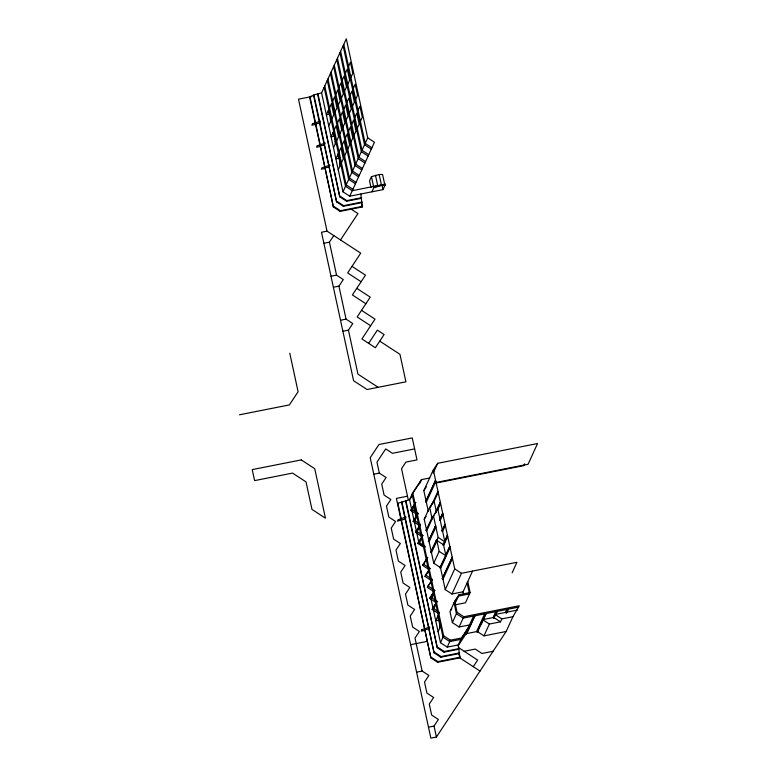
<?xml version="1.0" encoding="UTF-8"?>
<svg xmlns="http://www.w3.org/2000/svg" width="777" height="777" viewBox="0 0 777 777"><rect width="100%" height="100%" fill="white"/><g stroke="black" fill="none" stroke-linecap="round" stroke-linejoin="round"><path stroke-width="1.17" d="M324.135 87.296L345.532 186.276L352.272 190.676L385.567 184.081L383.032 189.617L349.737 196.212L342.997 191.812L367.715 137.83L346.309 38.85L321.6 92.832L313.898 94.949L309.605 96.989L324.805 167.317M328.885 109.285L326.359 114.821L329.681 114.17M329.526 107.906L331.42 103.749L333.799 114.753L331.905 118.9M332.692 100.981L334.596 96.834L336.965 107.828L335.072 111.985M335.858 94.066L337.762 89.909L340.141 100.913L338.238 105.06M339.025 87.141L340.928 82.993L343.308 93.988L341.404 98.145M342.201 80.225L344.094 76.068L346.474 87.073L344.57 91.22M345.367 73.3L347.27 69.153L349.64 80.148L347.746 84.304M348.533 66.385L350.437 62.228L352.816 73.223L350.913 77.379M329.759 115.482L330.079 114.792M328.729 125.825L331.264 120.289M333.644 131.284L331.109 136.82L334.44 136.16M334.275 129.905L336.179 125.748L338.558 136.742L336.655 140.899M337.451 122.98L339.345 118.823L341.725 129.827L339.821 133.974M340.617 116.055L342.521 111.907L344.891 122.902L342.997 127.059M343.784 109.139L345.687 104.982L348.067 115.987L346.163 120.134M346.95 102.214L348.854 98.067L351.233 109.062L349.329 113.219M350.116 95.299L352.02 91.142L354.399 102.146L352.496 106.294M353.292 88.374L355.186 84.227L357.566 95.221L355.662 99.378M334.518 137.471L334.829 136.781M333.488 147.815L336.023 142.278M325.058 168.473L325.359 167.822L329.06 167.084L329.992 165.045L321.999 167.822L321.357 169.201L325.058 168.473L333.382 206.964L340.122 211.363L362.315 206.964L360.829 194.007M338.403 153.283L335.868 158.819L339.19 158.158M339.034 151.894L340.938 147.747L343.308 158.741L341.414 162.898M342.201 144.978L344.104 140.822L346.484 151.816L344.58 155.973M345.367 138.053L347.27 133.906L349.65 144.901L347.746 149.048M348.543 131.138L350.437 126.981L352.816 137.976L350.913 142.133M351.709 124.213L353.613 120.066L355.983 131.06L354.089 135.208M354.875 117.298L356.779 113.141L359.159 124.135L357.255 128.292M358.042 110.373L359.945 106.216L362.325 117.22L360.421 121.367M339.267 159.47L339.588 158.78M338.248 169.813L340.773 164.277M333.382 206.964L309.906 96.329M361.82 202.651L343.327 206.313L336.587 201.913L319.842 122.445M361.324 198.329L346.532 201.262L339.792 196.863L317.9 93.561M340.122 211.363L340.413 210.713L362.616 206.313M343.327 206.313L343.628 205.662L362.121 201.991M346.532 201.262L346.833 200.612L361.626 197.679M349.737 196.212L374.446 142.23L367.715 137.83M371.455 176.661L373.834 187.665L381.546 185.499L384.926 185.46L382.556 174.466L379.166 174.504L371.455 176.661L369.551 180.818L370.979 187.412M371.93 191.812L374.465 186.276M379.7 185.868L380.011 185.179M397.581 503.904L397.873 503.253L409.566 499.747L412.742 492.822L421.455 479.632L429.749 477.991M419.561 483.78L421.455 479.632M405.138 519.017L406.07 516.977L398.077 519.745L397.445 521.134L405.138 519.017L434.071 652.816L440.802 657.216L459.304 653.554L458.313 644.92L461.48 637.995L470.202 624.805L459.11 627L452.369 622.6L449.99 611.606L454.691 601.34L459.052 594.745L470.143 592.54L467.764 581.546M410.761 510.421L415.753 502.437L410.761 510.421L417.492 514.821L413.131 521.416L419.871 525.815L415.51 532.42L422.251 536.82L417.89 543.414L424.63 547.814L425.262 546.425L418.521 542.025L422.882 535.431L416.142 531.031L420.503 524.436L413.772 520.036L418.123 513.432L411.392 509.032M411.946 510.742L414.17 505.895L415.355 511.402L415.676 510.703M428.341 511.46L423.834 490.627L433.323 469.91L437.684 463.315L537.558 443.531L528.078 464.248L435.334 482.614M433.245 472.999L437.684 463.315M413.131 521.416L413.772 520.036M414.326 521.736L416.54 516.899L415.753 513.228L416.229 517.589M417.492 514.821L418.123 513.432M425.641 501.738L435.576 480.332L425.641 501.738L426.34 502.195L435.819 481.478L435.12 481.021M415.51 532.42L416.142 531.031M419.24 527.204L416.705 532.74L418.842 542.637M419.871 525.815L420.503 524.436M472.552 571.095L463.073 591.812L451.971 594.007L445.231 589.607L440.481 567.608L433.741 563.208L424.232 519.221L429.652 507.381L434.013 500.786L436.392 511.781L435.139 513.665M430.507 507.284L437.956 491.336L437.5 492.026L438.199 492.482L433.712 502.292M432.653 503.749L433.294 502.36M417.89 543.414L418.521 542.025M421.62 538.199L419.085 543.735L422.931 546.25M422.251 536.82L422.882 535.431M426.029 530.332L431.905 517.812L431.449 518.492L432.148 518.949L426.728 530.788L426.029 530.332L426.486 529.642M440.481 567.608L445.901 555.769L443.521 544.774L444.881 541.812L437.742 508.818L432.031 518.385L433.896 515.549M436.266 511.208L440.326 502.331L435.81 511.897L436.509 512.354M437.412 510.382L440.578 503.477L439.879 503.02M428.409 541.326L435.635 525.844L428.409 541.326L429.108 541.792L435.887 526.991L435.188 526.534M439.539 519.939L442.705 513.325L439.539 519.939L440.248 520.396L442.958 514.471L442.249 514.015M422.649 565.413L427.641 557.43L422.649 565.413L429.38 569.813L425.019 576.408L431.759 580.808L427.399 587.402L434.139 591.802L429.778 598.407L436.519 602.806L432.158 609.401L438.888 613.801L439.529 612.412L432.789 608.012L437.15 601.417L430.409 597.018L434.77 590.423L428.03 586.023L432.391 579.419L425.66 575.019L430.011 568.424L423.28 564.024M436.208 540.491L436.907 540.947L431.488 552.787L430.788 552.33L436.664 539.801L439.16 551.369L433.741 563.208M436.664 539.801L430.788 552.33M433.381 515.423L438.141 537.412L436.781 540.374L443.521 544.774M441.919 530.934L445.085 524.329L441.919 530.934L442.618 531.39L445.328 525.475L444.629 525.019M425.019 576.408L425.66 575.019M429.38 569.813L430.011 568.424M447.008 536.013L447.707 536.47L443.648 545.347L442.948 544.891L447.465 535.324L444.755 541.248M427.399 587.402L428.03 586.023M431.759 580.808L432.391 579.419M449.388 547.008L450.087 547.464L440.608 568.181L439.899 567.725L449.844 546.318L445.843 555.04M429.778 598.407L430.409 597.018M431.39 597.804L433.508 593.191M434.139 591.802L434.77 590.423M442.278 578.719L452.214 557.323L442.278 578.719L442.977 579.186L452.467 558.469L451.767 558.012M432.158 609.401L432.789 608.012M433.77 608.799L435.878 604.185M436.519 602.806L437.15 601.417M445.231 589.607L454.72 568.89L433.323 469.91M440.005 627.563L438.655 617.016L437.946 615.879L435.722 620.716L439.054 620.065M439.131 621.377L439.452 620.687M451.971 594.007L461.46 573.29L516.948 562.295L512.16 572.756M438.102 631.72L440.316 626.874L439.529 623.212M454.798 604.02L459.052 594.745M480.011 671.075L459.799 657.876L437.597 662.266L430.866 657.866L397.873 503.253M434.071 652.816L401.874 501.864M458.809 649.232L444.007 652.165L437.276 647.765L405.876 500.475M458.313 644.92L447.222 647.115L440.481 642.715L443.648 635.8L412.742 492.822M524.562 463.82L523.717 465.666L436.062 483.032M452.369 622.6L457.07 612.334L454.691 601.34M437.597 662.266L437.898 661.615L460.091 657.216L459.304 653.554M470.143 592.54L465.452 602.806L455.458 604.788M440.802 657.216L441.103 656.565L459.605 652.903M444.007 652.165L444.308 651.514L459.11 648.581M447.222 647.115L450.388 640.199L461.48 637.995M459.11 627L463.801 616.734L519.289 605.749L512.946 616.685L506.167 631.487L436.412 737.052L430.856 738.15L370.231 457.711L378.953 444.512L412.247 437.917L416.996 459.916L405.905 462.111L401.544 468.706L408.197 499.504M465.918 632.769L473.572 616.064L474.417 616.608L466.287 634.362L465.442 633.818M458.041 645.93L466.142 633.682L470.202 624.805M460.091 657.216L459.799 657.876L458.848 653.476M466.142 633.682L477.233 631.478L482.653 619.648L493.754 617.443L500.495 621.843L501.845 618.89L512.946 616.685M485.518 614.413L484.673 613.859L476.544 631.614L477.389 632.167L486.062 613.587L481.274 624.028M477.233 631.478L483.974 635.877L489.393 624.048L500.495 621.843M493.754 617.443L495.104 614.49L517.307 610.091M496.61 612.218L495.765 611.664L493.055 617.579L493.9 618.133L497.154 611.392L495.347 615.335M506.351 612.975L508.255 609.187L506.351 612.975L505.516 612.422L506.866 609.469L507.711 610.013M323.863 243.25L329.419 242.152L333.78 235.557M340.511 239.957L357.954 213.568L351.214 209.168M333.382 287.247L338.927 286.14L343.288 279.545L336.548 275.145L331.002 276.243M342.89 331.235L348.436 330.138L352.797 323.533L346.056 319.133L340.511 320.241M368.648 343.337L377.369 330.138L384.11 334.537L375.388 347.737L361.917 338.937L374.99 319.143L361.519 310.344M420.823 481.012L412.101 494.211L443.016 637.179L449.747 641.579L460.848 639.384L469.57 626.184M410.198 498.805L411.441 496.921M423.834 490.627L426.33 486.858M424.232 519.221L426.097 516.394M442.948 544.891L443.395 544.201M439.899 567.725L440.355 567.035M431.594 597.785L433.459 594.959M450.611 610.664L451.855 608.77M474.417 616.608L474.961 615.782L466.287 634.362M477.389 632.167L477.933 631.342M493.9 618.133L494.444 617.307M428.486 727.155L434.032 726.058L438.393 719.453L431.653 715.054L429.273 704.059L433.634 697.464L426.894 693.065L424.524 682.06L428.885 675.466L422.144 671.066L416.598 672.163M473.271 666.676L477.632 660.071L458.381 647.503M383.236 185.48L385.246 184.771L383.712 184.44L381.546 185.499L379.166 174.504M311.83 96.542L298.504 99.184L327.039 231.157L360.732 253.156L347.649 272.95L361.12 281.75M327.039 231.157L321.493 232.255L353.584 380.72L367.065 389.52L405.905 381.828L399.961 354.331L379.749 341.132M239.442 414.801L289.384 404.914L298.096 391.715L289.782 353.224M414.617 448.912L392.424 453.312L385.693 448.912L376.971 462.111L379.351 473.106L386.082 477.505L381.721 484.1L384.1 495.104L390.841 499.504L386.48 506.099L388.859 517.093L395.59 521.493L391.239 528.098L393.609 539.092L400.349 543.492L395.988 550.087L398.368 561.091L405.108 565.491L400.747 572.086L403.127 583.08L409.858 587.48L405.497 594.084L407.876 605.079L414.617 609.479L410.256 616.074L412.636 627.078L419.366 631.478L415.015 638.072L422.144 671.066M373.795 474.203L379.351 473.106M407.488 496.202L396.387 498.407L430.866 657.866M413.053 510.528L415.277 510.081M518.657 607.128L463.17 618.123L456.429 613.723L454.059 602.719L458.411 596.124L469.512 593.929L467.132 582.935M410.654 644.667L427.301 641.375M483.974 635.877L506.167 631.487M464.16 651.272L475.252 649.077L481.993 653.476L493.084 651.281M375.845 186.946L374.145 186.966L376.311 185.907L377.845 186.237L375.466 175.243M371.911 147.766L365.18 143.366L343.774 44.386M371.28 149.145L364.539 144.745L343.143 45.775M368.745 154.681L362.004 150.282L340.608 51.311M368.113 156.07L361.373 151.67L339.976 52.69M365.578 161.606L358.838 157.207L337.441 58.226M364.947 162.995L358.207 158.595L336.81 59.615M362.412 168.531L355.672 164.132L334.275 65.151M361.771 169.91L355.04 165.511L333.644 66.531M359.236 175.447L352.505 171.047L331.109 72.067M358.605 176.835L351.874 172.436L330.468 73.456M356.07 182.372L349.339 177.972L327.933 78.992M355.439 183.751L348.698 179.351L327.302 80.371M352.904 189.287L346.163 184.887L324.767 85.907M340.093 196.212L346.833 200.612M336.888 201.262L343.628 205.662M333.683 206.313L340.413 210.713M352.01 266.356L365.481 275.155L352.399 294.939L365.88 303.739M356.76 288.345L370.24 297.144L357.158 316.938L370.629 325.738M378.156 387.325L357.944 374.125L348.436 330.138M438.141 537.412L444.881 541.812M439.16 551.369L445.901 555.769M454.72 568.89L461.46 573.29M495.104 614.49L501.845 618.89M482.653 619.648L489.393 624.048M457.07 612.334L463.801 616.734M443.648 635.8L450.388 640.199M437.577 647.115L444.308 651.514M434.362 652.165L441.103 656.565M431.157 657.216L437.898 661.615M328.253 110.674L330.866 118.454L330.953 120.979L330.4 119.493M333.012 132.673L335.625 140.452L335.703 142.978L335.149 141.492M337.762 154.662L340.384 162.442L340.462 164.967L339.908 163.481M413.85 506.594L414.957 509.566M415.986 515.413L416.54 516.899M437.626 616.569L438.733 619.541M439.763 625.388L440.316 626.874M382.08 185.217L383.032 189.617M463.073 591.812L463.548 594.007M429.652 507.381L432.148 518.949M361.606 203.671L362.315 206.964M321.6 92.832L342.997 191.812M409.566 499.747L416.462 531.643M430.973 598.727L433.11 608.624M433.343 609.722L440.481 642.715M317.599 94.211L339.792 196.863M405.575 501.126L437.276 647.765M313.898 94.949L319.6 121.299M313.607 95.6L328.807 165.928M329.06 167.084L336.587 201.913M401.573 502.515L404.885 517.832M329.419 242.152L336.548 275.145M338.927 286.14L346.056 319.133M434.032 726.058L436.412 737.052M437.946 615.879L438.179 618.055M414.17 505.895L414.403 508.08M339.666 161.305L340.141 165.666M338.325 156.148L338.082 153.972L338.879 157.634M334.916 139.306L335.392 143.667M333.566 134.159L333.323 131.973L334.12 135.645M330.157 117.317L330.633 121.668M328.807 112.16L328.574 109.984L329.361 113.646M312.48 123.825L311.849 125.214L315.549 124.475L315.85 123.825L319.551 123.096L320.483 121.057L312.48 123.825M317.239 145.823L316.608 147.212L320.309 146.474L320.6 145.823L324.3 145.085L325.233 143.055L317.239 145.823M421.853 629.72L421.221 631.109L424.922 630.37L425.213 629.72L428.914 628.991L429.846 626.952L421.853 629.72M301.272 459.897L252.224 469.609L254.603 480.613L292.55 473.096L306.021 481.895L311.965 509.391L325.446 518.191L314.743 468.696L301.272 459.897"/></g></svg>
